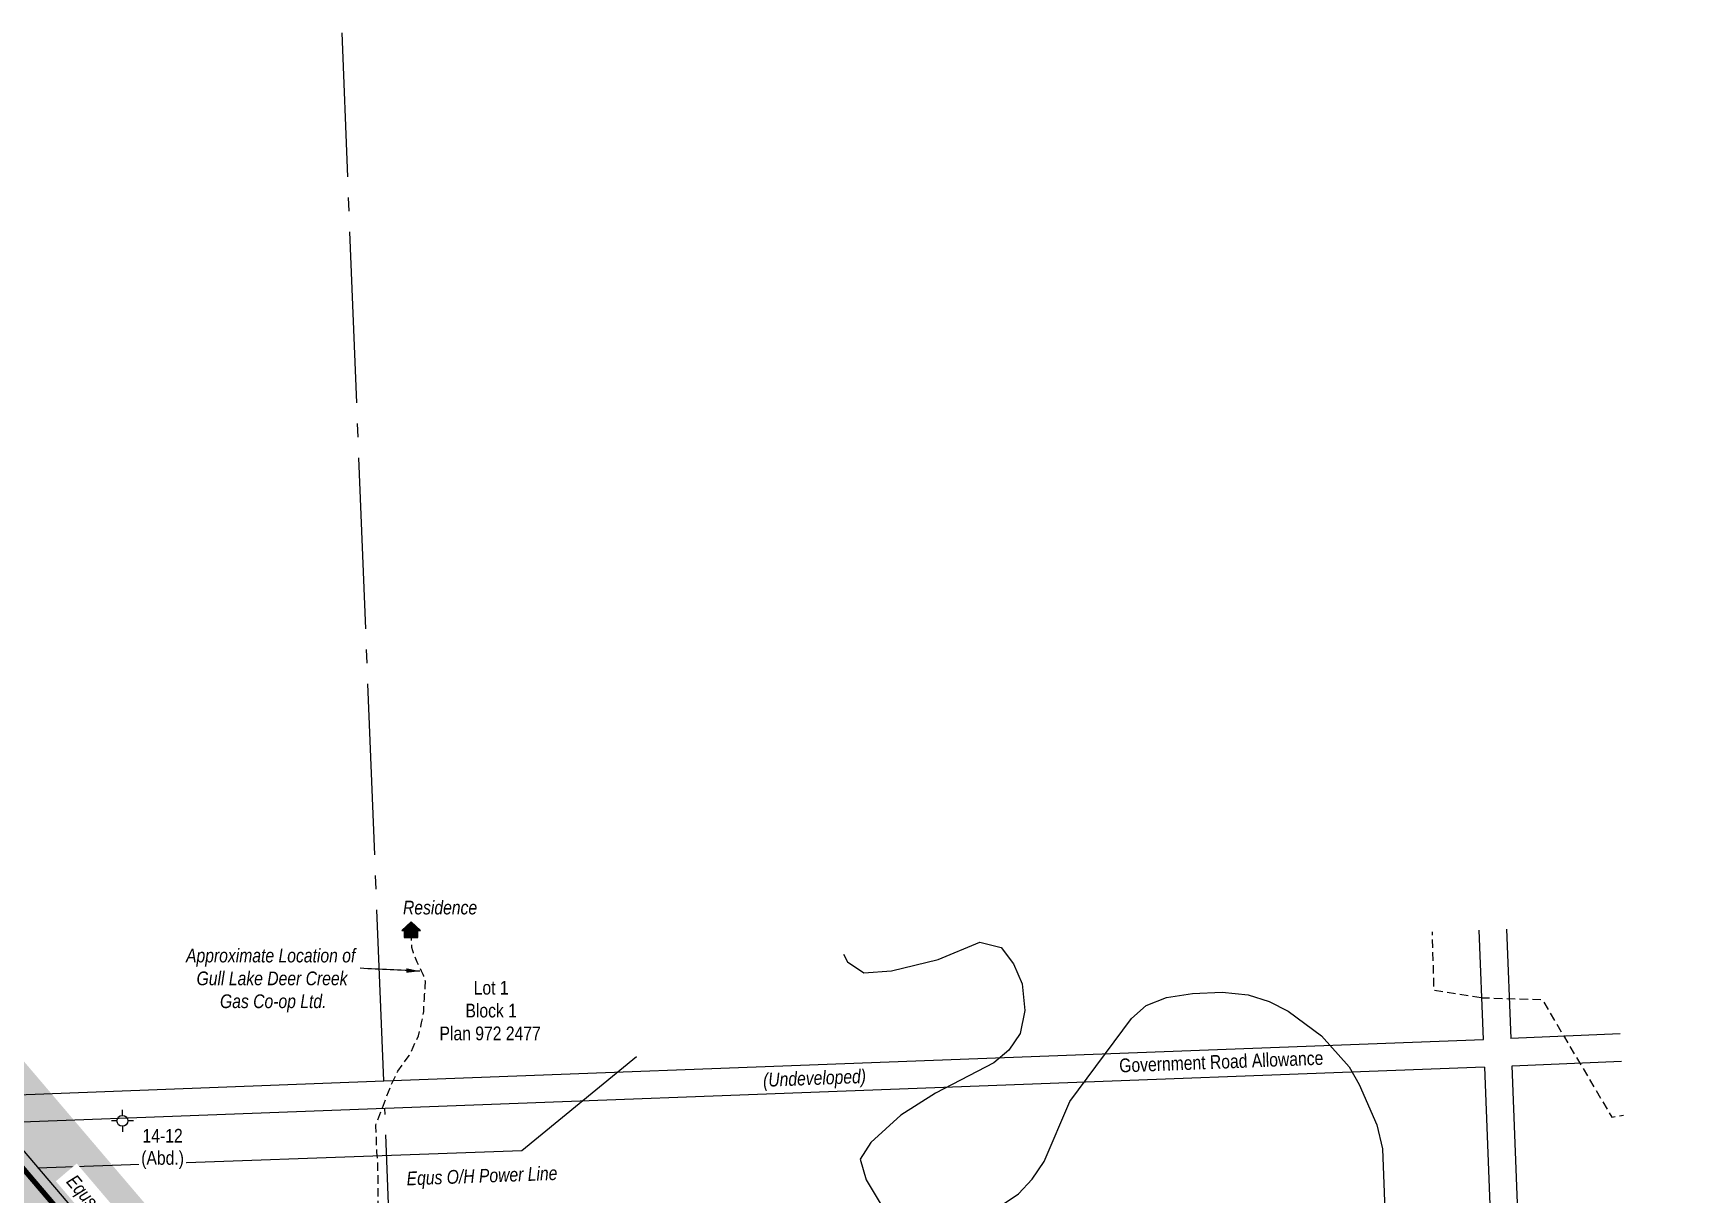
# Model space of a CAD drawing. Extents: x 686576 to 694196, y 5850445 to 5855412.
# Drawn here: x 691345 to 692548, y 5852092 to 5852939 of the extents above; entities that cross this region are included whole.
import ezdxf
from ezdxf.enums import TextEntityAlignment as Align

# ---------------------------------------------------------------- set-up
doc = ezdxf.new("R2010")
doc.units = 0
doc.header["$LTSCALE"] = 5
doc.linetypes.add('foc-QUARTERLINE', pattern=[33, 25, -3, 2, -3])
doc.linetypes.add('UG_PIPE', pattern=[1.875, 1.25, -0.625])
for name, color, linetype in [('AS-PIPE-UG', 44, 'UG_PIPE'), ('AS-PIPE-UG-T', 44, 'Continuous'), ('AS-POWER', 104, 'foc-POWER'), ('AS-POWER-T', 104, 'Continuous'), ('AS-RESIDENCE', 14, 'Continuous'), ('F-WS-S', 190, 'Continuous'), ('L-QSEC', 8, 'foc-QUARTERLINE'), ('L-ROAD-T', 7, 'Continuous'), ('L-SEC', 7, 'Continuous'), ('L-TITLEDB', 4, 'Continuous'), ('L-TITLEDB-T', 4, 'Continuous'), ('P-BUFFER-H 30m', 51, 'Continuous'), ('T-WATER', 160, 'Continuous')]:
    doc.layers.add(name, color=color, linetype=linetype)
doc.layers.add('F-WS-T', color=190, linetype='Continuous', lineweight=9)
doc.layers.add('T-TEXT', color=48, linetype='Continuous', lineweight=18)
doc.layers.add('P-PROPOSED-WL4', color=7, linetype='Continuous', true_color=0x5b5bc8)
doc.styles.add('175L', font='ARIALN.TTF', dxfattribs={"height": 20})
doc.styles.add('80CG', font='ARIALN.TTF', dxfattribs={"height": 10})
doc.styles.add('80L', font='ARIALN.TTF', dxfattribs={"height": 10})
doc.styles.add('80LS', font='ARIALNI.TTF', dxfattribs={"height": 10})
doc.styles.add('foc-LtypeFont', font='ARIALN.TTF', dxfattribs={"height": 7.35})
doc.linetypes.add('foc-POWER', pattern='A,6,-1,["P",foc-LtypeFont,S=0.2,R=0,X=-0.625,Y=-0.75],-1.24,4', length=12.24)
doc.linetypes.add('foc-TOPO-flowdirection-NOLINE', pattern='A,0,[">",foc-LtypeFont,S=0.3,R=0,X=0,Y=-0.945],-20,[">",foc-LtypeFont,S=0.3,R=0,X=0,Y=-0.945],0', length=20)
doc.dimstyles.new('Compass 5 000', dxfattribs={"dimscale": 5, "dimtxt": 9, "dimasz": 2, "dimexe": 0.2, "dimexo": 0.0625, "dimgap": 0.5, "dimtad": 0, "dimtih": 1, "dimtoh": 1, "dimzin": 0, "dimdsep": 46, "dimtxsty": '80CG', "dimcen": 0.1, "dimse1": 1, "dimse2": 1, "dimclrd": 256, "dimclrt": 256, "dimaunit": 1, "dimadec": 4, "dimazin": 0, "dimtfac": 0.06, "dimtofl": 0, "dimtmove": 0, "dimatfit": 1, "dimfxl": 0.2, "dimtolj": 1, "dimtzin": 0, "dimlwd": -1, "dimarcsym": 0})

# ---------------------------------------------------------------- blocks, each defined once
blk = doc.blocks.new('GABD')
for p, q in [((-0.81, 0), (-1.62, 0)), ((0, 0.81), (0, 1.62)), ((1.62, 0), (0.81, 0)), ((0, -0.81), (0, -1.62))]:
    blk.add_line(p, q)
blk.add_circle((0, 0), 0.8)
blk = doc.blocks.new('res_occ')
for points in [[(0.1, 0.89), (-1.26, -0.37), (1.46, -0.37)], [(-0.9, -1.43), (1.1, -1.43), (1.1, -0.37), (-0.9, -0.37)]]:
    blk.add_hatch(color=14).paths.add_polyline_path(points)
at = {"color": 14}
for points in [[(0.1, 0.89), (-1.26, -0.37), (1.46, -0.37)], [(-0.9, -1.43), (1.1, -1.43), (1.1, -0.37), (-0.9, -0.37)]]:
    blk.add_lwpolyline(points, close=True, dxfattribs=at)

msp = doc.modelspace()

# ---------------------------------------------------------------- hatches: boundary and pattern name
at = {"layer": 'P-BUFFER-H 30m'}
h = msp.add_hatch(color=256, dxfattribs=at)
h.dxf.hatch_style = 1
edge = h.paths.add_edge_path()
edge.add_line((692485.285, 5850546.224), (693234.672, 5850576.164))
edge.add_arc((693232.676, 5850626.124), 50, 272.287877, 362.287866)
edge.add_line((693282.637, 5850628.12), (693278.626, 5850728.505))
edge.add_arc((693228.666, 5850726.509), 50, 2.287866, 92.287866)
edge.add_line((693226.67, 5850776.47), (693223.672, 5850776.35))
edge.add_arc((693225.668, 5850726.39), 50, 92.287866, 182.287866)
edge.add_line((693175.708, 5850724.394), (693177.603, 5850676.966))
edge.add_line((693177.603, 5850676.966), (692534.182, 5850651.26))
edge.add_line((692534.182, 5850651.26), (692529.376, 5850774.462))
edge.add_arc((692479.414, 5850772.513), 50, 2.233701, 40.448379)
edge.add_line((692517.464, 5850804.951), (692013.475, 5851396.124))
edge.add_line((692013.475, 5851396.124), (691332.729, 5852195.181))
edge.add_arc((691294.669, 5852162.755), 50, 40.428902, 92.157267)
edge.add_line((691292.786, 5852212.72), (690776.752, 5852193.281))
edge.add_line((690776.752, 5852193.281), (689968.222, 5852164.524))
edge.add_line((689968.222, 5852164.524), (689209.528, 5852137.539))
edge.add_line((689209.528, 5852137.539), (689206.801, 5852210.075))
edge.add_arc((689156.836, 5852208.197), 50, 2.15307, 92.15307)
edge.add_line((689154.957, 5852258.161), (689134.896, 5852257.407))
edge.add_arc((689136.775, 5852207.442), 50, 92.15307, 182.133807)
edge.add_line((689086.809, 5852205.581), (689089.508, 5852133.156))
edge.add_line((689089.508, 5852133.156), (688334.288, 5852104.552))
edge.add_line((688334.288, 5852104.552), (687584.019, 5852076.138))
edge.add_line((687584.019, 5852076.138), (687563.311, 5852622.77))
edge.add_arc((687513.347, 5852620.878), 50, 2.169403, 92.169403)
edge.add_line((687511.455, 5852670.842), (687481.315, 5852669.7))
edge.add_arc((687483.207, 5852619.736), 50, 92.169403, 182.169403)
edge.add_line((687433.243, 5852617.843), (687433.357, 5852614.845))
edge.add_arc((687483.321, 5852616.738), 50, 182.169403, 244.990014)
edge.add_line((687462.182, 5852571.426), (687483.098, 5852019.277))
edge.add_arc((687533.063, 5852021.169), 50, 182.169403, 272.168912)
edge.add_line((687534.955, 5851971.205), (688338.186, 5852001.626))
edge.add_line((688338.186, 5852001.626), (689146.336, 5852032.234))
edge.add_arc((689144.443, 5852082.198), 50, 272.168987, 280.122251)
edge.add_arc((689158.552, 5852082.692), 50, 263.890944, 272.037006)
edge.add_line((689160.329, 5852032.724), (689971.883, 5852061.589))
edge.add_line((689971.883, 5852061.589), (690780.468, 5852090.348))
edge.add_arc((690778.691, 5852140.316), 50, 272.037006, 272.157267)
edge.add_line((690780.573, 5852090.352), (691270.987, 5852108.825))
edge.add_line((691270.987, 5852108.825), (691935.081, 5851329.315))
edge.add_line((691935.081, 5851329.315), (692427.17, 5850752.101))
edge.add_line((692427.17, 5850752.101), (692433.327, 5850594.236))
edge.add_arc((692483.289, 5850596.185), 50, 182.233701, 272.287877)

# ---------------------------------------------------------------- linework, layer by layer
at = {"layer": 'AS-PIPE-UG', "flags": 128}
for points in [[(692401.532, 5852235.059), (692367.268, 5852240.391), (692366.08, 5852283.075)], [(691583.258, 5851945.637), (691583.316, 5851945.677), (691583.888, 5851946.171), (691584.862, 5851946.982), (691586.322, 5851948.389), (691588.133, 5851950.155), (691589.924, 5851952.324), (691594.234, 5851960.212), (691597.025, 5851968.864), (691597.873, 5851974.649), (691598.483, 5851980.349), (691599.045, 5851987.308), (691599.441, 5851993.937), (691600.043, 5852000.28), (691600.72, 5852005.492), (691600.73, 5852008.266), (691600.692, 5852011.188), (691600.212, 5852014.142), (691599.249, 5852017.199), (691598.132, 5852020.674), (691596.729, 5852024.697), (691595.228, 5852028.908), (691594.163, 5852033.17), (691593.505, 5852037.48), (691594.286, 5852046.057), (691595.248, 5852054.067), (691595.885, 5852061.618), (691596.495, 5852069.439), (691596.827, 5852076.89), (691596.842, 5852083.81), (691596.713, 5852090.813), (691596.901, 5852098.784), (691596.665, 5852109.862), (691596.461, 5852116.151), (691595.767, 5852122.417), (691595.711, 5852127.796), (691595.621, 5852132.676), (691595.445, 5852137.334), (691595.229, 5852140.964), (691595.135, 5852142.147), (691606.47, 5852171.723), (691611.216, 5852181.382), (691615.466, 5852187.528), (691619.552, 5852192.819), (691624.538, 5852203.625), (691626.231, 5852207.311), (691628.008, 5852214.051), (691628.503, 5852216.774), (691629.405, 5852220.022), (691630.052, 5852224.883), (691630.094, 5852228.297), (691630.224, 5852229.54), (691630.409, 5852230.717), (691630.509, 5852231.996), (691630.7, 5852234.53), (691630.7, 5852237.089), (691630.867, 5852239.579), (691630.979, 5852240.701), (691631.02, 5852241.921), (691631.065, 5852244.15), (691631.354, 5852245.507), (691631.446, 5852246.823), (691630.721, 5852249.402), (691630.196, 5852250.645), (691629.659, 5852251.902), (691628.482, 5852254.509), (691627.318, 5852256.995), (691626.697, 5852258.331), (691626.024, 5852259.583), (691625.396, 5852260.892), (691623.526, 5852265.217), (691622.575, 5852267.767), (691622.144, 5852269.126), (691621.404, 5852271.718), (691621.278, 5852273.148), (691621.311, 5852274.597), (691621.063, 5852279.11), (691619.951, 5852279.804)], [(692401.532, 5852235.059), (692446.146, 5852233.686), (692497.026, 5852147.939), (692505.502, 5852149.254)]]:
    msp.add_lwpolyline(points, dxfattribs=at)
at = {"layer": 'AS-POWER', "linetype": 'foc-POWER', "flags": 128}
for points in [[(691348.213, 5852110.946), (691701.628, 5852123.573), (691785.3, 5852192.075)], [(690605.382, 5852144.714), (691297.841, 5852170.218), (691984.426, 5851364.112), (692478.407, 5850794.152)]]:
    msp.add_lwpolyline(points, dxfattribs=at)
at = {"layer": 'L-QSEC', "flags": 128}
for points in [[(691600.949, 5852174.291), (691570.448, 5852938.716)], [(691632.862, 5851350.52), (691601.752, 5852154.192)]]:
    msp.add_lwpolyline(points, dxfattribs=at)
at = {"layer": 'L-SEC', "flags": 128}
for points in [[(692403.265, 5852204.534), (692400.128, 5852284.358)], [(692420.23, 5852285.116), (692423.362, 5852205.384)], [(690798.682, 5852144.07), (691199.816, 5852159.18), (691600.949, 5852174.291), (692002.107, 5852189.413), (692403.265, 5852204.534)], [(692503.181, 5852208.757), (692423.362, 5852205.384)], [(692424.153, 5852185.284), (692503.965, 5852188.656)], [(692486.785, 5850579.352), (692455.47, 5851382.283), (692424.153, 5852185.284)], [(692404.054, 5852184.434), (690799.492, 5852123.971)], [(692404.054, 5852184.434), (692419.713, 5851782.947), (692435.371, 5851381.457)]]:
    msp.add_lwpolyline(points, dxfattribs=at)
at = {"layer": 'L-TITLEDB', "flags": 128}
msp.add_lwpolyline([(691311.225, 5852143.254), (691616.011, 5851785.43), (691977.33, 5851361.386), (692458.15, 5850797.392), (692460.842, 5850728.35, 0.16831044), (692435.693, 5850792.725), (691968.244, 5851341.036), (691949.718, 5851362.775), (691617.268, 5851752.927), (691302.815, 5852122.1, 0.22960871), (691259.136, 5852141.284)], format="xyb", close=True, dxfattribs=at)
at = {"layer": 'P-PROPOSED-WL4', "linetype": 'Continuous', "const_width": 3, "flags": 128}
msp.add_lwpolyline([(693232.374, 5850627.77), (692484.561, 5850597.894), (692477.767, 5850772.069), (691974.165, 5851362.789), (691293.947, 5852161.225), (690778.636, 5852141.814), (689160.155, 5852084.248), (689155.554, 5852206.633), (689138.492, 5852205.991), (689143.05, 5852083.644), (687534.826, 5852022.735), (687512.228, 5852619.273), (687483.591, 5852618.188)], dxfattribs=at)
at = {"layer": 'T-WATER'}
for points in [[(691936.463, 5852266.881), (691939.403, 5852261.294), (691951.107, 5852253.115), (691971.331, 5852254.688), (692005.495, 5852262.831), (692035.88, 5852275.606), (692051.413, 5852271.632), (692060.447, 5852259.814), (692066.714, 5852245.138), (692068.655, 5852225.648), (692065.319, 5852208.898), (692056.96, 5852196.794), (692046.066, 5852187.599), (692003.484, 5852165.453), (691978.137, 5852149.341), (691956.344, 5852129.381), (691948.442, 5852117.294), (691952.895, 5852102.156), (691968.855, 5852075.562)], [(692038.312, 5852074.746), (692063.942, 5852091.976), (692074.119, 5852102.781), (692082.78, 5852115.55), (692101.544, 5852159.408), (692146.483, 5852219.925), (692157.302, 5852229.379), (692171.932, 5852235.121), (692191.112, 5852238.228), (692212.668, 5852239.202), (692231.596, 5852237.062), (692246.961, 5852232.364), (692260.847, 5852225.318), (692285.176, 5852207.227), (692305.36, 5852184.722), (692312.742, 5852171.662), (692325.54, 5852142.258), (692329.691, 5852124.82), (692333.616, 5852022.893)]]:
    msp.add_lwpolyline(points, dxfattribs=at)
at = {"layer": 'T-WATER', "linetype": 'foc-TOPO-flowdirection-NOLINE', "flags": 128}
msp.add_lwpolyline([(691936.463, 5852266.881), (691939.403, 5852261.294), (691951.107, 5852253.115), (691971.331, 5852254.688), (692005.495, 5852262.831), (692035.88, 5852275.606), (692051.413, 5852271.632), (692060.447, 5852259.814), (692066.714, 5852245.138), (692068.655, 5852225.648), (692065.319, 5852208.898), (692056.96, 5852196.794), (692046.066, 5852187.599), (692003.484, 5852165.453), (691978.137, 5852149.341), (691956.344, 5852129.381), (691948.442, 5852117.294), (691952.895, 5852102.156), (691968.855, 5852075.562), (691983.675, 5852069.727), (692002.745, 5852068.967), (692038.312, 5852074.746), (692063.942, 5852091.976), (692074.119, 5852102.781), (692082.78, 5852115.55), (692101.544, 5852159.408), (692146.483, 5852219.925), (692157.302, 5852229.379), (692171.932, 5852235.121), (692191.112, 5852238.228), (692212.668, 5852239.202), (692231.596, 5852237.062), (692246.961, 5852232.364), (692260.847, 5852225.318), (692285.176, 5852207.227), (692305.36, 5852184.722), (692312.742, 5852171.662), (692325.54, 5852142.258), (692329.691, 5852124.82), (692333.616, 5852022.893), (692331.124, 5851984.581), (692323.237, 5851931.989), (692322.924, 5851911.561), (692324.717, 5851890.823), (692328.585, 5851872.26), (692334.884, 5851856.801), (692357.736, 5851814.639), (692407.038, 5851755.32), (692417.662, 5851744.678), (692443.014, 5851727.218), (692458.087, 5851719.954), (692482.967, 5851704.504), (692498.24, 5851698.821), (692515.556, 5851696.094), (692523.144, 5851696.903)], dxfattribs=at)

# ---------------------------------------------------------------- block references
at = {"layer": 'AS-RESIDENCE', "color": 6, "xscale": 4.99999999999996, "yscale": 4.99999999999996, "zscale": 4.99999999999996}
msp.add_blockref('res_occ', (691620.339, 5852286.027), dxfattribs=at)

# ---------------------------------------------------------------- texts
at = {"layer": 'AS-PIPE-UG-T', "insert": (691456.578, 5852270.815), "char_height": 10, "attachment_point": 1, "style": '175L'}
msp.add_mtext_dynamic_manual_height_columns('\\pi0.04381;{\\fArial Narrow|b0|i1|c0|p34;Approximate Location of \\P\\pi7.74162;Gull Lake Deer Creek \\P\\pi24.84258;Gas Co-op Ltd.}', width=125.12854, gutter_width=99.99, heights=[0], dxfattribs=at)
at = {"layer": 'AS-RESIDENCE', "insert": (691614.608, 5852305.813), "char_height": 10, "attachment_point": 1, "style": '80L'}
msp.add_mtext_dynamic_manual_height_columns('\\pi0.32359;{\\fArial Narrow|b0|i1|c0|p34;Residence}', width=53.93504, gutter_width=49.995, heights=[0], dxfattribs=at)
at = {"layer": 'L-ROAD-T', "style": '80L'}
msp.add_text('Government Road Allowance', height=10, rotation=2.170246, dxfattribs=at).set_placement((692211.977, 5852188.352), align=Align.MIDDLE_CENTER)
at = {"layer": 'T-TEXT', "style": '80LS'}
msp.add_text('(Undeveloped)', height=10, rotation=2.170283, dxfattribs=at).set_placement((691915.198, 5852176.458), align=Align.MIDDLE_CENTER)

# ---------------------------------------------------------------- leaders
at = {"layer": 'AS-PIPE-UG-T', "path_type": 1}
msp.add_leader([(691627.334, 5852254.386), (691583.749, 5852256.48)], dimstyle='Compass 5 000', override={"dimgap": 0.5, "dimtad": 0}, dxfattribs=at)

# ---------------------------------------------------------------- next in the draw order: texts
at = {"layer": 'AS-POWER-T', "insert": (691617.379, 5852108.113), "char_height": 9.99272, "attachment_point": 1, "rotation": 2.109305, "style": '80L', "bg_fill": 2}
msp.add_mtext_dynamic_manual_height_columns('{\\fArial Narrow|b0|i1|c0|p34;Equs O/H Power Line}', width=116.22483, gutter_width=49.995, heights=[0], dxfattribs=at)
at = {"layer": 'F-WS-T', "insert": (691439.536, 5852139.367), "char_height": 9.99901, "width": 31.34969, "attachment_point": 2, "line_spacing_factor": 0.971939, "style": '80L', "bg_fill": 3, "box_fill_scale": 1.15, "bg_fill_color": 256, "bg_fill_true_color": 256, "bg_fill_transparency": 0}
msp.add_mtext('14-12 (Abd.)', dxfattribs=at)
at = {"layer": 'L-TITLEDB-T', "insert": (691641.082, 5852247.339), "char_height": 9.99901, "attachment_point": 1, "style": '80L', "bg_fill": 2}
msp.add_mtext_dynamic_manual_height_columns('\\pi25.44994;Lot 1\\P\\pi19.42052;Block 1\\P\\pi0.48992;Plan 972 2477', width=73.44198, gutter_width=50.007, heights=[0], dxfattribs=at)

# ---------------------------------------------------------------- next in the draw order: block references
at = {"layer": 'F-WS-S', "color": 6, "xscale": 4.99999999999996, "yscale": 4.99999999999996, "zscale": 4.99999999999996}
msp.add_blockref('GABD', (691410.232, 5852145.233), dxfattribs=at)

# ---------------------------------------------------------------- next in the draw order: texts
at = {"layer": 'AS-POWER-T', "insert": (691376.304, 5852107.071), "char_height": 9.99272, "attachment_point": 1, "rotation": 310.422045, "style": '80L', "bg_fill": 2}
msp.add_mtext_dynamic_manual_height_columns('{\\fArial Narrow|b0|i1|c0|p34;Equs O/H Power Line}', width=116.22483, gutter_width=49.995, heights=[0], dxfattribs=at)

doc.saveas('drawing.dxf')
